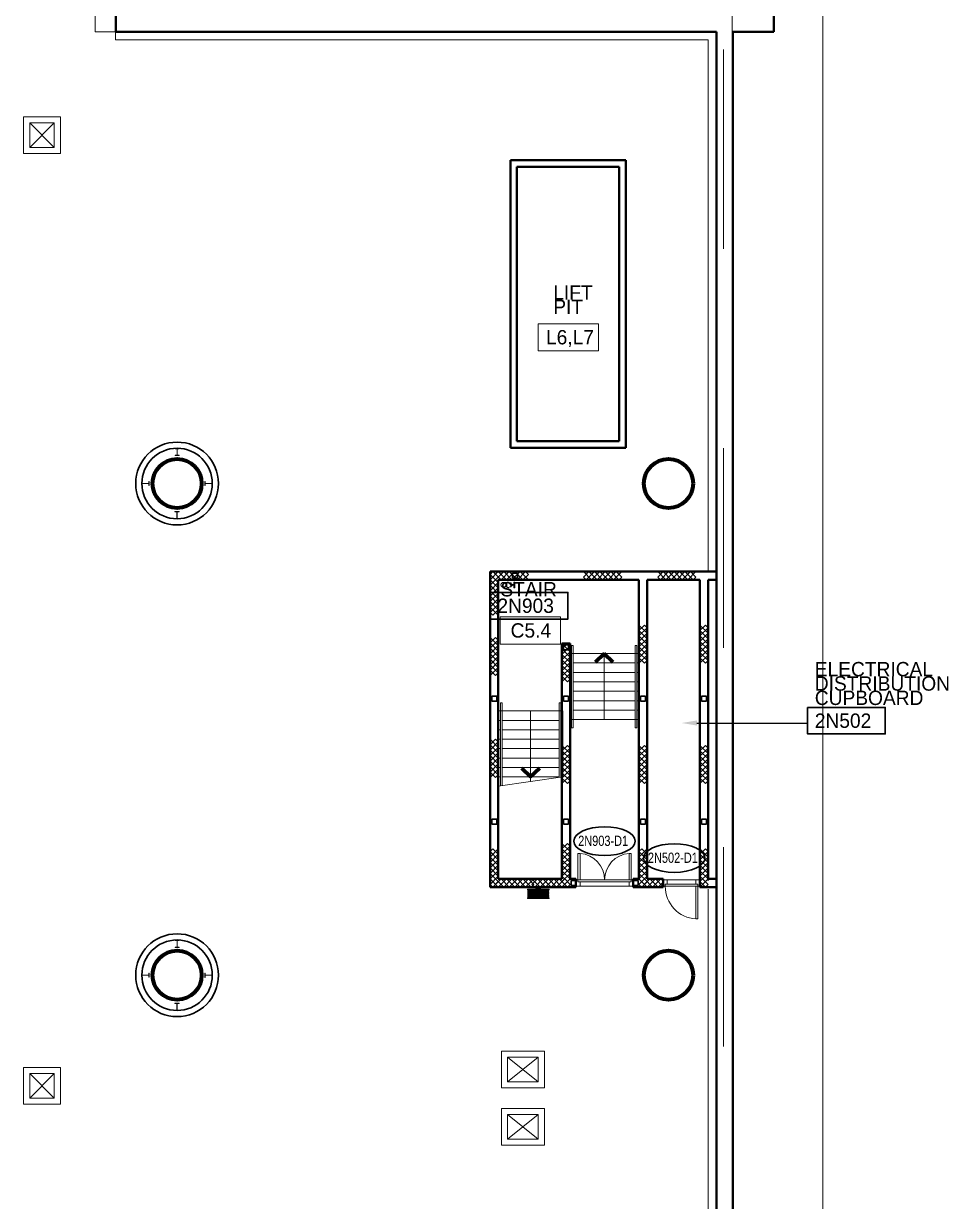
# Model space of a CAD drawing. Header units: metres. Extents: x 1807 to 3745, y 842 to 1968.
# Drawn here: x 3386.25 to 3408.84, y 1626.48 to 1655.22 of the extents above; entities that cross this region are included whole.
import ezdxf
from ezdxf import colors
from ezdxf.entities.mleader import LeaderData, LeaderLine
from ezdxf.enums import TextEntityAlignment as Align
from ezdxf.math import Vec2, Vec3

# ---------------------------------------------------------------- set-up
doc = ezdxf.new("R2010")
doc.units = ezdxf.units.M
doc.header["$MEASUREMENT"] = 0
doc.linetypes.add('DGN1', pattern=[7.299439, 0, -7.299439])
doc.linetypes.add('DGN2', pattern=[9.732586, 4.866293, -4.866293])
doc.layers.get('0').update_dxf_attribs({"lineweight": 0})
for name, color, linetype, lineweight in [('Level 1', 7, 'Continuous', 0), ('Level 31', 7, 'Continuous', 0), ('Level 33', 7, 'Continuous', 0), ('Primary Door', 7, 'Continuous', 0), ('TRIRIGA DOOR BOX', 7, 'Continuous', 0)]:
    doc.layers.add(name, color=color, linetype=linetype, lineweight=lineweight)
doc.styles.add('Style-CHAR_FAST_FONT', font='CHAR_FAST_FONT.shx', dxfattribs={"height": 0.2})

# ---------------------------------------------------------------- blocks, each defined once
blk = doc.blocks.new('AnonymusCell_8')
at = {"layer": 'Primary Door', "color": 7, "linetype": 'Continuous', "lineweight": 30}
blk.add_ellipse((0, 0), major_axis=(0.75, 0), ratio=0.466667, dxfattribs=at)
at = {"layer": 'Primary Door', "color": 7, "linetype": 'Continuous', "lineweight": 30, "style": 'Style-CHAR_FAST_FONT', "width": 0.799986}
blk.add_text('2N903-D1', height=0.25, dxfattribs=at).set_placement((-0.643, 0.133), align=Align.TOP_LEFT)
blk = doc.blocks.new('AnonymusCell_10')
at = {"layer": 'Primary Door', "color": 7, "linetype": 'Continuous', "lineweight": 30}
blk.add_ellipse((0, 0), major_axis=(0.75, 0), ratio=0.466667, dxfattribs=at)
at = {"layer": 'Primary Door', "color": 7, "linetype": 'Continuous', "lineweight": 30, "style": 'Style-CHAR_FAST_FONT', "width": 0.799986}
blk.add_text('2N502-D1', height=0.25, dxfattribs=at).set_placement((-0.643, 0.133), align=Align.TOP_LEFT)
blk = doc.blocks.new('RFNUM4_2')
at = {"layer": 'Level 33', "color": 7, "linetype": 'Continuous', "lineweight": 13, "extrusion": (0, 0, -1)}
blk.add_lwpolyline([(0.00168, -0.00221), (-0.00817, -0.00221), (-0.00817, 0.00221), (0.00168, 0.00221)], close=True, dxfattribs=at)
at = {"layer": 'Level 33', "color": 7, "linetype": 'Continuous', "lineweight": 13, "extrusion": (0, 0, -1), "style": 'Style-CHAR_FAST_FONT'}
blk.add_text('C5.4', height=0.002333, rotation=180, dxfattribs=at).set_placement((-0.00002, 0), align=Align.MIDDLE_LEFT)
blk = doc.blocks.new('RFNUM3_6')
at = {"layer": 'Level 33', "color": 7, "linetype": 'Continuous', "lineweight": 13, "extrusion": (0, 0, -1)}
blk.add_lwpolyline([(0.00282, -0.00221), (-0.00703, -0.00221), (-0.00703, 0.00221), (0.00282, 0.00221)], close=True, dxfattribs=at)
at = {"layer": 'Level 33', "color": 7, "linetype": 'Continuous', "lineweight": 13, "style": 'Style-CHAR_FAST_FONT'}
blk.add_text('L6,L7', height=0.002333, dxfattribs=at).set_placement((-0.00153, 0.00001), align=Align.MIDDLE_LEFT)

msp = doc.modelspace()

# ---------------------------------------------------------------- linework, layer by layer
at = {"layer": 'Level 1', "color": 7, "linetype": 'DGN2', "lineweight": 0}
msp.add_line((3403.54, 1765.49), (3403.56, 1585.54), dxfattribs=at)
at = {"layer": 'Level 1', "color": 7, "linetype": 'DGN2', "lineweight": 13}
msp.add_line((3403.345, 1761.65), (3403.345, 1583.65), dxfattribs=at)
at = {"layer": 'Level 1', "color": 7, "linetype": 'Continuous', "lineweight": 40}
for p, q in [((3388.5, 1754.682), (3388.5, 1655.025)), ((3404.57, 1655.425), (3404.57, 1655.025)), ((3403.17, 1655.025), (3388.5, 1655.025)), ((3403.17, 1655.025), (3403.17, 1585.17)), ((3404.57, 1655.025), (3403.57, 1655.025)), ((3403.57, 1655.025), (3403.57, 1585.87)), ((3398.14, 1644.87), (3398.14, 1651.89)), ((3398.14, 1651.89), (3400.96, 1651.89)), ((3400.96, 1651.89), (3400.96, 1644.87)), ((3398.3, 1651.73), (3400.8, 1651.73)), ((3398.3, 1645.03), (3398.3, 1651.73)), ((3400.8, 1651.73), (3400.8, 1645.03)), ((3400.96, 1644.87), (3398.14, 1644.87)), ((3400.8, 1645.03), (3398.3, 1645.03)), ((3403.17, 1641.85), (3397.645, 1641.85)), ((3397.645, 1641.85), (3397.645, 1634.15)), ((3403.17, 1641.65), (3403.17, 1641.85)), ((3397.845, 1634.35), (3397.845, 1641.65)), ((3397.845, 1641.65), (3401.28, 1641.65)), ((3401.28, 1641.65), (3401.28, 1634.35)), ((3401.48, 1634.35), (3401.48, 1641.65)), ((3401.48, 1641.65), (3402.77, 1641.65)), ((3402.77, 1641.65), (3402.77, 1634.15)), ((3402.97, 1641.65), (3402.97, 1634.35)), ((3402.97, 1641.65), (3403.17, 1641.65)), ((3399.6, 1640.095), (3399.4, 1640.095)), ((3399.4, 1640.095), (3399.4, 1634.35)), ((3399.6, 1634.35), (3399.6, 1640.095)), ((3399.4, 1634.35), (3397.845, 1634.35)), ((3399.74, 1634.35), (3399.6, 1634.35)), ((3399.74, 1634.35), (3399.74, 1634.15)), ((3401.14, 1634.35), (3401.14, 1634.15)), ((3401.28, 1634.35), (3401.14, 1634.35)), ((3401.87, 1634.35), (3401.48, 1634.35)), ((3401.87, 1634.15), (3401.87, 1634.35)), ((3402.97, 1634.35), (3403.17, 1634.35)), ((3397.645, 1634.15), (3399.74, 1634.15)), ((3401.14, 1634.15), (3401.87, 1634.15)), ((3403.17, 1634.15), (3402.77, 1634.15))]:
    msp.add_line(p, q, dxfattribs=at)
at = {"layer": 'Level 1', "color": 7, "linetype": 'Continuous', "lineweight": 0}
for p, q in [((3388, 1747.369), (3388, 1655.025)), ((3388, 1655.025), (3388.492, 1655.025)), ((3388.492, 1654.825), (3388.492, 1655.025)), ((3402.97, 1654.825), (3388.492, 1654.825)), ((3402.97, 1641.85), (3402.97, 1654.825)), ((3386.25, 1652.95), (3387.15, 1652.95)), ((3386.25, 1652.05), (3386.25, 1652.95)), ((3387.15, 1652.95), (3387.15, 1652.05)), ((3386.4, 1652.8), (3387, 1652.2)), ((3387, 1652.8), (3386.4, 1652.2)), ((3387.15, 1652.05), (3386.25, 1652.05)), ((3397.645, 1641.65), (3397.845, 1641.85)), ((3397.712, 1641.85), (3397.645, 1641.783)), ((3397.645, 1641.783), (3397.778, 1641.65)), ((3397.712, 1641.717), (3397.645, 1641.65)), ((3397.645, 1641.517), (3397.845, 1641.717)), ((3397.912, 1641.65), (3397.712, 1641.85)), ((3397.845, 1641.583), (3397.712, 1641.717)), ((3397.778, 1641.65), (3397.978, 1641.85)), ((3397.845, 1641.85), (3398.045, 1641.65)), ((3398.112, 1641.85), (3397.912, 1641.65)), ((3397.978, 1641.85), (3398.178, 1641.65)), ((3398.045, 1641.65), (3398.245, 1641.85)), ((3398.312, 1641.65), (3398.112, 1641.85)), ((3398.178, 1641.65), (3398.378, 1641.85)), ((3398.245, 1641.85), (3398.445, 1641.65)), ((3398.512, 1641.85), (3398.312, 1641.65)), ((3398.378, 1641.85), (3398.578, 1641.65)), ((3398.445, 1641.65), (3398.578, 1641.783)), ((3398.578, 1641.783), (3398.512, 1641.85)), ((3400.058, 1641.85), (3399.924, 1641.717)), ((3400.124, 1641.65), (3399.924, 1641.85)), ((3399.924, 1641.717), (3399.991, 1641.65)), ((3399.991, 1641.65), (3400.191, 1641.85)), ((3400.258, 1641.65), (3400.058, 1641.85)), ((3400.324, 1641.85), (3400.124, 1641.65)), ((3400.191, 1641.85), (3400.391, 1641.65)), ((3400.458, 1641.85), (3400.258, 1641.65)), ((3400.524, 1641.65), (3400.324, 1641.85)), ((3400.391, 1641.65), (3400.591, 1641.85)), ((3400.658, 1641.65), (3400.458, 1641.85)), ((3400.724, 1641.85), (3400.524, 1641.65)), ((3400.591, 1641.85), (3400.791, 1641.65)), ((3400.858, 1641.85), (3400.658, 1641.65)), ((3400.858, 1641.717), (3400.724, 1641.85)), ((3400.791, 1641.65), (3400.858, 1641.717)), ((3401.87, 1641.85), (3401.737, 1641.717)), ((3401.937, 1641.65), (3401.737, 1641.85)), ((3401.737, 1641.717), (3401.803, 1641.65)), ((3401.803, 1641.65), (3402.003, 1641.85)), ((3402.07, 1641.65), (3401.87, 1641.85)), ((3402.137, 1641.85), (3401.937, 1641.65)), ((3402.003, 1641.85), (3402.203, 1641.65)), ((3402.27, 1641.85), (3402.07, 1641.65)), ((3402.337, 1641.65), (3402.137, 1641.85)), ((3402.203, 1641.65), (3402.403, 1641.85)), ((3402.47, 1641.65), (3402.27, 1641.85)), ((3402.537, 1641.85), (3402.337, 1641.65)), ((3402.403, 1641.85), (3402.603, 1641.65)), ((3402.67, 1641.85), (3402.47, 1641.65)), ((3402.67, 1641.717), (3402.537, 1641.85)), ((3402.603, 1641.65), (3402.67, 1641.717)), ((3397.645, 1641.65), (3397.845, 1641.45)), ((3397.645, 1641.383), (3397.845, 1641.583)), ((3397.845, 1641.317), (3397.645, 1641.517)), ((3397.845, 1641.45), (3397.645, 1641.25)), ((3398.016, 1641.563), (3398.033, 1641.563)), ((3398.033, 1641.486), (3398.016, 1641.486)), ((3398.035, 1641.572), (3398.035, 1641.572)), ((3398.035, 1641.572), (3398.05, 1641.572)), ((3398.05, 1641.543), (3398.035, 1641.543)), ((3398.05, 1641.506), (3398.035, 1641.506)), ((3398.05, 1641.477), (3398.035, 1641.477)), ((3398.16, 1641.572), (3398.15, 1641.572)), ((3398.15, 1641.572), (3398.15, 1641.477)), ((3398.15, 1641.477), (3398.16, 1641.477)), ((3398.16, 1641.477), (3398.16, 1641.572)), ((3398.172, 1641.547), (3398.16, 1641.547)), ((3398.16, 1641.547), (3398.16, 1641.503)), ((3398.172, 1641.535), (3398.16, 1641.535)), ((3398.172, 1641.514), (3398.16, 1641.514)), ((3398.16, 1641.503), (3398.169, 1641.503)), ((3398.192, 1641.537), (3398.192, 1641.533)), ((3398.227, 1641.533), (3398.192, 1641.533)), ((3398.192, 1641.533), (3398.192, 1641.517)), ((3398.192, 1641.517), (3398.192, 1641.513)), ((3398.192, 1641.517), (3398.227, 1641.517)), ((3398.247, 1641.592), (3398.227, 1641.592)), ((3398.227, 1641.592), (3398.227, 1641.457)), ((3398.227, 1641.517), (3398.227, 1641.533)), ((3398.227, 1641.457), (3398.247, 1641.457)), ((3398.247, 1641.457), (3398.247, 1641.592)), ((3402.97, 1634.304), (3402.97, 1641.65)), ((3397.845, 1641.183), (3397.645, 1641.383)), ((3397.645, 1641.117), (3397.845, 1641.317)), ((3397.645, 1641.25), (3397.845, 1641.05)), ((3397.645, 1640.983), (3397.845, 1641.183)), ((3397.845, 1640.917), (3397.645, 1641.117)), ((3397.845, 1641.05), (3397.645, 1640.85)), ((3397.845, 1640.783), (3397.645, 1640.983)), ((3397.645, 1640.85), (3397.712, 1640.783)), ((3397.712, 1640.783), (3397.845, 1640.917)), ((3401.28, 1640.545), (3401.48, 1640.345)), ((3401.413, 1640.545), (3401.28, 1640.412)), ((3401.28, 1640.279), (3401.48, 1640.479)), ((3401.28, 1640.412), (3401.48, 1640.212)), ((3401.48, 1640.345), (3401.28, 1640.145)), ((3401.48, 1640.079), (3401.28, 1640.279)), ((3401.48, 1640.479), (3401.413, 1640.545)), ((3402.77, 1640.545), (3402.97, 1640.345)), ((3402.903, 1640.545), (3402.77, 1640.412)), ((3402.77, 1640.279), (3402.97, 1640.479)), ((3402.77, 1640.412), (3402.97, 1640.212)), ((3402.97, 1640.345), (3402.77, 1640.145)), ((3402.97, 1640.079), (3402.77, 1640.279)), ((3402.97, 1640.479), (3402.903, 1640.545)), ((3397.645, 1640.245), (3397.845, 1640.045)), ((3397.778, 1640.245), (3397.645, 1640.111)), ((3397.645, 1639.978), (3397.845, 1640.178)), ((3397.645, 1640.111), (3397.845, 1639.911)), ((3397.845, 1640.045), (3397.645, 1639.845)), ((3397.845, 1639.778), (3397.645, 1639.978)), ((3397.845, 1640.178), (3397.778, 1640.245)), ((3399.4, 1640.095), (3399.6, 1639.895)), ((3399.533, 1640.095), (3399.4, 1639.962)), ((3399.4, 1639.828), (3399.6, 1640.028)), ((3399.6, 1640.028), (3399.533, 1640.095)), ((3399.67, 1640.05), (3399.63, 1640.05)), ((3399.63, 1640.05), (3399.63, 1638.04)), ((3399.67, 1638.04), (3399.67, 1640.05)), ((3401.23, 1640.05), (3401.19, 1640.05)), ((3401.19, 1640.05), (3401.19, 1638.04)), ((3401.23, 1638.04), (3401.23, 1640.05)), ((3401.48, 1640.212), (3401.28, 1640.012)), ((3401.28, 1640.145), (3401.48, 1639.945)), ((3401.28, 1639.879), (3401.48, 1640.079)), ((3401.28, 1640.012), (3401.48, 1639.812)), ((3402.97, 1640.212), (3402.77, 1640.012)), ((3402.77, 1640.145), (3402.97, 1639.945)), ((3402.77, 1639.879), (3402.97, 1640.079)), ((3402.77, 1640.012), (3402.97, 1639.812)), ((3397.845, 1639.911), (3397.645, 1639.711)), ((3397.645, 1639.845), (3397.845, 1639.645)), ((3397.645, 1639.578), (3397.845, 1639.778)), ((3397.645, 1639.711), (3397.845, 1639.511)), ((3399.4, 1639.962), (3399.6, 1639.762)), ((3399.6, 1639.895), (3399.4, 1639.695)), ((3399.6, 1639.628), (3399.4, 1639.828)), ((3399.6, 1639.762), (3399.4, 1639.562)), ((3399.4, 1639.695), (3399.6, 1639.495)), ((3401.28, 1639.85), (3399.58, 1639.85)), ((3399.58, 1639.85), (3399.58, 1638.24)), ((3399.67, 1639.85), (3399.58, 1639.85)), ((3399.58, 1639.85), (3399.58, 1639.62)), ((3401.19, 1639.85), (3399.67, 1639.85)), ((3400.43, 1639.85), (3400.43, 1638.24)), ((3401.19, 1639.62), (3401.19, 1639.85)), ((3401.19, 1639.85), (3401.28, 1639.85)), ((3401.48, 1639.945), (3401.28, 1639.745)), ((3401.48, 1639.679), (3401.28, 1639.879)), ((3401.28, 1638.24), (3401.28, 1639.85)), ((3401.28, 1639.85), (3401.28, 1639.62)), ((3401.48, 1639.812), (3401.28, 1639.612)), ((3401.28, 1639.745), (3401.413, 1639.612)), ((3402.97, 1639.945), (3402.77, 1639.745)), ((3402.97, 1639.679), (3402.77, 1639.879)), ((3402.97, 1639.812), (3402.77, 1639.612)), ((3402.77, 1639.745), (3402.903, 1639.612)), ((3397.845, 1639.645), (3397.645, 1639.445)), ((3397.845, 1639.378), (3397.645, 1639.578)), ((3397.845, 1639.511), (3397.645, 1639.311)), ((3397.645, 1639.445), (3397.778, 1639.311)), ((3399.4, 1639.428), (3399.6, 1639.628)), ((3399.4, 1639.562), (3399.6, 1639.362)), ((3399.6, 1639.495), (3399.4, 1639.295)), ((3399.6, 1639.228), (3399.4, 1639.428)), ((3399.58, 1639.62), (3399.63, 1639.62)), ((3399.63, 1639.62), (3399.63, 1639.39)), ((3399.67, 1639.39), (3399.67, 1639.62)), ((3399.67, 1639.62), (3401.19, 1639.62)), ((3401.28, 1639.62), (3401.23, 1639.62)), ((3401.23, 1639.62), (3401.23, 1639.39)), ((3401.413, 1639.612), (3401.48, 1639.679)), ((3402.903, 1639.612), (3402.97, 1639.679)), ((3397.778, 1639.311), (3397.845, 1639.378)), ((3399.6, 1639.362), (3399.4, 1639.162)), ((3399.4, 1639.295), (3399.533, 1639.162)), ((3399.533, 1639.162), (3399.6, 1639.228)), ((3399.63, 1639.39), (3399.58, 1639.39)), ((3399.58, 1639.39), (3399.58, 1639.16)), ((3399.58, 1639.16), (3399.63, 1639.16)), ((3399.63, 1639.16), (3399.63, 1638.93)), ((3401.19, 1639.39), (3399.67, 1639.39)), ((3399.67, 1638.93), (3399.67, 1639.16)), ((3399.67, 1639.16), (3401.19, 1639.16)), ((3401.19, 1639.16), (3401.19, 1639.39)), ((3401.23, 1639.39), (3401.28, 1639.39)), ((3401.28, 1639.16), (3401.23, 1639.16)), ((3401.23, 1639.16), (3401.23, 1638.93)), ((3401.28, 1639.39), (3401.28, 1639.16)), ((3399.63, 1638.93), (3399.58, 1638.93)), ((3399.58, 1638.93), (3399.58, 1638.7)), ((3401.19, 1638.93), (3399.67, 1638.93)), ((3401.19, 1638.7), (3401.19, 1638.93)), ((3401.23, 1638.93), (3401.28, 1638.93)), ((3401.28, 1638.93), (3401.28, 1638.7)), ((3397.895, 1636.621), (3397.895, 1638.65)), ((3397.895, 1638.65), (3397.935, 1638.65)), ((3397.935, 1638.65), (3397.935, 1636.628)), ((3399.33, 1636.827), (3399.33, 1638.65)), ((3399.33, 1638.65), (3399.37, 1638.65)), ((3399.37, 1638.65), (3399.37, 1636.834)), ((3399.58, 1638.7), (3399.63, 1638.7)), ((3399.63, 1638.7), (3399.63, 1638.47)), ((3399.67, 1638.47), (3399.67, 1638.7)), ((3399.67, 1638.7), (3401.19, 1638.7)), ((3401.28, 1638.7), (3401.23, 1638.7)), ((3401.23, 1638.7), (3401.23, 1638.47)), ((3399.42, 1638.45), (3397.845, 1638.45)), ((3397.845, 1638.45), (3397.845, 1636.615)), ((3397.895, 1638.45), (3397.845, 1638.45)), ((3397.895, 1638.22), (3397.895, 1638.45)), ((3397.935, 1638.45), (3399.33, 1638.45)), ((3398.633, 1638.45), (3398.633, 1636.727)), ((3399.33, 1638.45), (3399.33, 1638.22)), ((3399.37, 1638.22), (3399.37, 1638.45)), ((3399.37, 1638.45), (3399.42, 1638.45)), ((3399.42, 1636.84), (3399.42, 1638.45)), ((3399.63, 1638.47), (3399.58, 1638.47)), ((3399.58, 1638.47), (3399.58, 1638.24)), ((3401.19, 1638.47), (3399.67, 1638.47)), ((3401.19, 1638.24), (3401.19, 1638.47)), ((3401.23, 1638.47), (3401.28, 1638.47)), ((3401.28, 1638.47), (3401.28, 1638.24)), ((3397.845, 1637.99), (3397.845, 1638.22)), ((3397.845, 1638.22), (3397.895, 1638.22)), ((3397.895, 1637.99), (3397.845, 1637.99)), ((3397.895, 1637.76), (3397.895, 1637.99)), ((3399.33, 1638.22), (3397.935, 1638.22)), ((3397.935, 1638.22), (3397.935, 1637.99)), ((3397.935, 1637.99), (3399.33, 1637.99)), ((3399.33, 1637.99), (3399.33, 1637.76)), ((3399.42, 1638.22), (3399.37, 1638.22)), ((3399.37, 1637.76), (3399.37, 1637.99)), ((3399.37, 1637.99), (3399.42, 1637.99)), ((3399.42, 1637.99), (3399.42, 1638.22)), ((3399.58, 1638.24), (3401.28, 1638.24)), ((3399.58, 1638.24), (3399.63, 1638.24)), ((3399.63, 1638.04), (3399.67, 1638.04)), ((3399.67, 1638.24), (3401.19, 1638.24)), ((3401.19, 1638.04), (3401.23, 1638.04)), ((3401.28, 1638.24), (3401.23, 1638.24)), ((3397.645, 1637.759), (3397.845, 1637.559)), ((3397.778, 1637.759), (3397.645, 1637.626)), ((3397.645, 1637.493), (3397.845, 1637.693)), ((3397.845, 1637.693), (3397.778, 1637.759)), ((3397.845, 1637.53), (3397.845, 1637.76)), ((3397.845, 1637.76), (3397.895, 1637.76)), ((3399.33, 1637.76), (3397.935, 1637.76)), ((3397.935, 1637.76), (3397.935, 1637.53)), ((3399.42, 1637.76), (3399.37, 1637.76)), ((3399.42, 1637.53), (3399.42, 1637.76)), ((3397.645, 1637.626), (3397.845, 1637.426)), ((3397.845, 1637.559), (3397.645, 1637.359)), ((3397.845, 1637.293), (3397.645, 1637.493)), ((3397.845, 1637.426), (3397.645, 1637.226)), ((3397.895, 1637.53), (3397.845, 1637.53)), ((3397.895, 1637.3), (3397.895, 1637.53)), ((3397.935, 1637.53), (3399.33, 1637.53)), ((3399.33, 1637.53), (3399.33, 1637.3)), ((3399.37, 1637.3), (3399.37, 1637.53)), ((3399.37, 1637.53), (3399.42, 1637.53)), ((3399.4, 1637.61), (3399.6, 1637.41)), ((3399.533, 1637.61), (3399.4, 1637.477)), ((3399.4, 1637.343), (3399.6, 1637.543)), ((3399.4, 1637.477), (3399.6, 1637.277)), ((3399.6, 1637.41), (3399.4, 1637.21)), ((3399.6, 1637.543), (3399.533, 1637.61)), ((3401.28, 1637.61), (3401.48, 1637.41)), ((3401.413, 1637.61), (3401.28, 1637.477)), ((3401.28, 1637.343), (3401.48, 1637.543)), ((3401.28, 1637.477), (3401.48, 1637.277)), ((3401.48, 1637.41), (3401.28, 1637.21)), ((3401.48, 1637.543), (3401.413, 1637.61)), ((3402.77, 1637.61), (3402.97, 1637.41)), ((3402.903, 1637.61), (3402.77, 1637.477)), ((3402.77, 1637.343), (3402.97, 1637.543)), ((3402.77, 1637.477), (3402.97, 1637.277)), ((3402.97, 1637.41), (3402.77, 1637.21)), ((3402.97, 1637.543), (3402.903, 1637.61)), ((3397.645, 1637.359), (3397.845, 1637.159)), ((3397.645, 1637.093), (3397.845, 1637.293)), ((3397.645, 1637.226), (3397.845, 1637.026)), ((3397.845, 1637.159), (3397.645, 1636.959)), ((3397.845, 1637.07), (3397.845, 1637.3)), ((3397.845, 1637.3), (3397.895, 1637.3)), ((3399.33, 1637.3), (3397.935, 1637.3)), ((3397.935, 1637.3), (3397.935, 1637.07)), ((3399.42, 1637.3), (3399.37, 1637.3)), ((3399.6, 1637.143), (3399.4, 1637.343)), ((3399.6, 1637.277), (3399.4, 1637.077)), ((3399.4, 1637.21), (3399.6, 1637.01)), ((3399.4, 1636.943), (3399.6, 1637.143)), ((3399.42, 1637.07), (3399.42, 1637.3)), ((3401.48, 1637.143), (3401.28, 1637.343)), ((3401.48, 1637.277), (3401.28, 1637.077)), ((3401.28, 1637.21), (3401.48, 1637.01)), ((3401.28, 1636.943), (3401.48, 1637.143)), ((3402.97, 1637.143), (3402.77, 1637.343)), ((3402.97, 1637.277), (3402.77, 1637.077)), ((3402.77, 1637.21), (3402.97, 1637.01)), ((3402.77, 1636.943), (3402.97, 1637.143)), ((3397.845, 1636.893), (3397.645, 1637.093)), ((3397.845, 1637.026), (3397.645, 1636.826)), ((3397.645, 1636.959), (3397.778, 1636.826)), ((3397.778, 1636.826), (3397.845, 1636.893)), ((3397.895, 1637.07), (3397.845, 1637.07)), ((3397.845, 1636.615), (3399.42, 1636.84)), ((3397.845, 1636.615), (3399.42, 1636.84)), ((3397.845, 1636.84), (3397.895, 1636.84)), ((3397.895, 1636.84), (3397.895, 1637.07)), ((3397.935, 1637.07), (3399.33, 1637.07)), ((3399.33, 1636.84), (3397.935, 1636.84)), ((3399.33, 1637.07), (3399.33, 1636.84)), ((3399.37, 1636.84), (3399.37, 1637.07)), ((3399.37, 1637.07), (3399.42, 1637.07)), ((3399.42, 1636.84), (3399.37, 1636.84)), ((3399.4, 1637.077), (3399.6, 1636.877)), ((3399.6, 1637.01), (3399.4, 1636.81)), ((3399.6, 1636.743), (3399.4, 1636.943)), ((3399.6, 1636.877), (3399.4, 1636.677)), ((3401.28, 1637.077), (3401.48, 1636.877)), ((3401.48, 1637.01), (3401.28, 1636.81)), ((3401.48, 1636.743), (3401.28, 1636.943)), ((3401.48, 1636.877), (3401.28, 1636.677)), ((3402.77, 1637.077), (3402.97, 1636.877)), ((3402.97, 1637.01), (3402.77, 1636.81)), ((3402.97, 1636.743), (3402.77, 1636.943)), ((3402.97, 1636.877), (3402.77, 1636.677)), ((3399.4, 1636.81), (3399.533, 1636.677)), ((3399.533, 1636.677), (3399.6, 1636.743)), ((3401.28, 1636.81), (3401.413, 1636.677)), ((3401.413, 1636.677), (3401.48, 1636.743)), ((3402.77, 1636.81), (3402.903, 1636.677)), ((3402.903, 1636.677), (3402.97, 1636.743)), ((3399.4, 1635.217), (3399.6, 1635.017)), ((3399.533, 1635.217), (3399.4, 1635.083)), ((3399.4, 1634.95), (3399.6, 1635.15)), ((3399.6, 1635.15), (3399.533, 1635.217)), ((3397.712, 1635.083), (3397.645, 1635.017)), ((3397.645, 1634.883), (3397.845, 1635.083)), ((3397.645, 1635.017), (3397.845, 1634.817)), ((3397.645, 1634.75), (3397.845, 1634.95)), ((3397.845, 1634.683), (3397.645, 1634.883)), ((3397.845, 1634.817), (3397.645, 1634.617)), ((3397.845, 1634.95), (3397.712, 1635.083)), ((3399.4, 1635.083), (3399.6, 1634.883)), ((3399.6, 1635.017), (3399.4, 1634.817)), ((3399.6, 1634.75), (3399.4, 1634.95)), ((3399.6, 1634.883), (3399.4, 1634.683)), ((3399.4, 1634.817), (3399.6, 1634.617)), ((3399.79, 1634.325), (3399.79, 1634.973)), ((3399.79, 1634.973), (3399.84, 1634.973)), ((3399.84, 1634.973), (3399.84, 1634.325)), ((3401.09, 1634.973), (3401.04, 1634.973)), ((3401.04, 1634.973), (3401.04, 1634.325)), ((3401.09, 1634.325), (3401.09, 1634.973)), ((3401.347, 1635.083), (3401.28, 1635.017)), ((3401.28, 1634.883), (3401.48, 1635.083)), ((3401.28, 1635.017), (3401.48, 1634.817)), ((3401.28, 1634.75), (3401.48, 1634.95)), ((3401.48, 1634.683), (3401.28, 1634.883)), ((3401.48, 1634.817), (3401.28, 1634.617)), ((3401.48, 1634.95), (3401.347, 1635.083)), ((3402.77, 1635.083), (3402.97, 1634.883)), ((3402.903, 1635.083), (3402.77, 1634.95)), ((3402.77, 1634.817), (3402.97, 1635.017)), ((3402.77, 1634.95), (3402.97, 1634.75)), ((3402.97, 1634.883), (3402.77, 1634.683)), ((3402.97, 1634.617), (3402.77, 1634.817)), ((3402.97, 1635.017), (3402.903, 1635.083)), ((3397.845, 1634.55), (3397.645, 1634.75)), ((3397.645, 1634.483), (3397.845, 1634.683)), ((3397.645, 1634.617), (3397.845, 1634.417)), ((3397.645, 1634.35), (3397.845, 1634.55)), ((3399.4, 1634.55), (3399.6, 1634.75)), ((3399.4, 1634.683), (3399.6, 1634.483)), ((3399.6, 1634.617), (3399.4, 1634.417)), ((3399.6, 1634.35), (3399.4, 1634.55)), ((3401.48, 1634.55), (3401.28, 1634.75)), ((3401.28, 1634.483), (3401.48, 1634.683)), ((3401.28, 1634.617), (3401.48, 1634.417)), ((3401.28, 1634.35), (3401.48, 1634.55)), ((3402.97, 1634.75), (3402.77, 1634.55)), ((3402.77, 1634.683), (3402.97, 1634.483)), ((3402.77, 1634.417), (3402.97, 1634.617)), ((3402.77, 1634.55), (3402.97, 1634.35)), ((3397.845, 1634.283), (3397.645, 1634.483)), ((3397.845, 1634.417), (3397.645, 1634.217)), ((3397.845, 1634.15), (3397.645, 1634.35)), ((3397.712, 1634.15), (3397.845, 1634.283)), ((3397.912, 1634.35), (3397.778, 1634.217)), ((3397.978, 1634.15), (3397.778, 1634.35)), ((3397.845, 1634.15), (3398.045, 1634.35)), ((3398.112, 1634.15), (3397.912, 1634.35)), ((3398.178, 1634.35), (3397.978, 1634.15)), ((3398.045, 1634.35), (3398.245, 1634.15)), ((3398.312, 1634.35), (3398.112, 1634.15)), ((3398.378, 1634.15), (3398.178, 1634.35)), ((3398.245, 1634.15), (3398.445, 1634.35)), ((3398.512, 1634.15), (3398.312, 1634.35)), ((3398.578, 1634.35), (3398.378, 1634.15)), ((3398.445, 1634.35), (3398.645, 1634.15)), ((3398.712, 1634.35), (3398.512, 1634.15)), ((3398.712, 1634.217), (3398.578, 1634.35)), ((3398.8, 1634.35), (3398.667, 1634.217)), ((3398.867, 1634.15), (3398.667, 1634.35)), ((3398.733, 1634.15), (3398.933, 1634.35)), ((3399, 1634.15), (3398.8, 1634.35)), ((3399.067, 1634.35), (3398.867, 1634.15)), ((3398.933, 1634.35), (3399.133, 1634.15)), ((3399.2, 1634.35), (3399, 1634.15)), ((3399.267, 1634.15), (3399.067, 1634.35)), ((3399.133, 1634.15), (3399.333, 1634.35)), ((3399.4, 1634.15), (3399.2, 1634.35)), ((3399.467, 1634.35), (3399.267, 1634.15)), ((3399.333, 1634.35), (3399.533, 1634.15)), ((3399.6, 1634.483), (3399.4, 1634.283)), ((3399.4, 1634.417), (3399.533, 1634.283)), ((3399.6, 1634.35), (3399.4, 1634.15)), ((3399.6, 1634.217), (3399.467, 1634.35)), ((3399.533, 1634.283), (3399.6, 1634.35)), ((3399.74, 1634.325), (3399.74, 1634.175)), ((3399.79, 1634.325), (3399.74, 1634.325)), ((3399.74, 1634.325), (3399.74, 1634.175)), ((3399.79, 1634.325), (3399.74, 1634.325)), ((3399.79, 1634.275), (3399.79, 1634.325)), ((3399.84, 1634.325), (3399.79, 1634.325)), ((3399.79, 1634.275), (3399.79, 1634.325)), ((3399.79, 1634.275), (3399.79, 1634.325)), ((3399.79, 1634.325), (3401.09, 1634.325)), ((3399.84, 1634.275), (3399.79, 1634.275)), ((3399.84, 1634.275), (3399.79, 1634.275)), ((3401.09, 1634.275), (3399.79, 1634.275)), ((3399.84, 1634.175), (3399.84, 1634.275)), ((3399.84, 1634.175), (3399.84, 1634.275)), ((3399.84, 1634.175), (3399.84, 1634.275)), ((3399.84, 1634.275), (3401.04, 1634.275)), ((3401.04, 1634.325), (3401.09, 1634.325)), ((3401.04, 1634.175), (3401.04, 1634.275)), ((3401.04, 1634.275), (3401.09, 1634.275)), ((3401.04, 1634.175), (3401.04, 1634.275)), ((3401.04, 1634.275), (3401.09, 1634.275)), ((3401.04, 1634.275), (3401.04, 1634.175)), ((3401.09, 1634.275), (3401.09, 1634.325)), ((3401.09, 1634.325), (3401.14, 1634.325)), ((3401.09, 1634.275), (3401.09, 1634.325)), ((3401.09, 1634.325), (3401.14, 1634.325)), ((3401.09, 1634.325), (3401.09, 1634.275)), ((3401.14, 1634.325), (3401.14, 1634.175)), ((3401.14, 1634.325), (3401.14, 1634.175)), ((3401.48, 1634.283), (3401.28, 1634.483)), ((3401.48, 1634.417), (3401.28, 1634.217)), ((3401.48, 1634.15), (3401.28, 1634.35)), ((3401.347, 1634.15), (3401.48, 1634.283)), ((3401.547, 1634.35), (3401.413, 1634.217)), ((3401.613, 1634.15), (3401.413, 1634.35)), ((3401.48, 1634.15), (3401.68, 1634.35)), ((3401.747, 1634.15), (3401.547, 1634.35)), ((3401.813, 1634.35), (3401.613, 1634.15)), ((3401.68, 1634.35), (3401.87, 1634.16)), ((3401.87, 1634.273), (3401.747, 1634.15)), ((3401.87, 1634.293), (3401.813, 1634.35)), ((3401.87, 1634.175), (3401.87, 1634.325)), ((3401.87, 1634.325), (3401.97, 1634.325)), ((3401.87, 1634.325), (3401.87, 1634.175)), ((3401.97, 1634.325), (3401.87, 1634.325)), ((3401.97, 1634.225), (3401.92, 1634.225)), ((3401.92, 1634.225), (3401.92, 1634.175)), ((3401.92, 1634.175), (3401.92, 1634.225)), ((3401.92, 1634.225), (3401.97, 1634.225)), ((3402.72, 1634.225), (3401.92, 1634.225)), ((3401.92, 1634.225), (3401.92, 1634.175)), ((3401.97, 1634.325), (3402.67, 1634.325)), ((3401.97, 1634.325), (3401.97, 1634.225)), ((3401.97, 1634.225), (3401.97, 1634.325)), ((3402.77, 1634.325), (3402.67, 1634.325)), ((3402.67, 1634.325), (3402.67, 1634.225)), ((3402.67, 1634.325), (3402.67, 1634.225)), ((3402.77, 1634.325), (3402.67, 1634.325)), ((3402.67, 1634.225), (3402.72, 1634.225)), ((3402.67, 1634.225), (3402.72, 1634.225)), ((3402.72, 1634.225), (3402.72, 1634.175)), ((3402.72, 1634.225), (3402.72, 1634.175)), ((3402.72, 1634.175), (3402.72, 1634.225)), ((3402.97, 1634.483), (3402.77, 1634.283)), ((3402.97, 1634.217), (3402.77, 1634.417)), ((3402.97, 1634.35), (3402.77, 1634.15)), ((3402.77, 1634.175), (3402.77, 1634.325)), ((3402.77, 1634.175), (3402.77, 1634.325)), ((3402.77, 1634.283), (3402.903, 1634.15)), ((3397.645, 1634.217), (3397.712, 1634.15)), ((3397.778, 1634.217), (3397.845, 1634.15)), ((3399.064, 1634.078), (3398.574, 1634.078)), ((3399.064, 1634.06), (3398.574, 1634.06)), ((3399.064, 1634.041), (3398.574, 1634.041)), ((3399.064, 1634.023), (3398.574, 1634.023)), ((3399.062, 1634.004), (3398.574, 1634.004)), ((3399.062, 1634.004), (3398.574, 1634.004)), ((3399.064, 1633.985), (3398.574, 1633.985)), ((3399.064, 1633.967), (3398.574, 1633.967)), ((3399.064, 1633.948), (3398.574, 1633.948)), ((3398.645, 1634.15), (3398.712, 1634.217)), ((3398.667, 1634.217), (3398.733, 1634.15)), ((3399.533, 1634.15), (3399.6, 1634.217)), ((3399.74, 1634.175), (3399.84, 1634.175)), ((3399.74, 1634.175), (3399.84, 1634.175)), ((3401.04, 1634.175), (3399.84, 1634.175)), ((3401.14, 1634.175), (3401.04, 1634.175)), ((3401.14, 1634.175), (3401.04, 1634.175)), ((3401.28, 1634.217), (3401.347, 1634.15)), ((3401.413, 1634.217), (3401.48, 1634.15)), ((3401.92, 1634.175), (3401.87, 1634.175)), ((3401.87, 1634.175), (3401.92, 1634.175)), ((3401.92, 1634.175), (3402.72, 1634.175)), ((3402.67, 1633.375), (3402.67, 1634.175)), ((3402.67, 1634.175), (3402.72, 1634.175)), ((3402.72, 1634.175), (3402.77, 1634.175)), ((3402.72, 1634.175), (3402.72, 1633.375)), ((3402.72, 1634.175), (3402.77, 1634.175)), ((3402.903, 1634.15), (3402.97, 1634.217)), ((3402.97, 1605.85), (3402.97, 1634.1)), ((3399.064, 1633.93), (3398.574, 1633.93)), ((3399.064, 1633.911), (3398.574, 1633.911)), ((3399.064, 1633.893), (3398.574, 1633.893)), ((3402.72, 1633.375), (3402.67, 1633.375)), ((3397.92, 1630.15), (3398.97, 1630.15)), ((3397.92, 1629.25), (3397.92, 1630.15)), ((3398.07, 1630), (3398.82, 1629.4)), ((3398.82, 1630), (3398.07, 1629.4)), ((3398.97, 1630.15), (3398.97, 1629.25)), ((3386.25, 1629.75), (3387.15, 1629.75)), ((3386.25, 1628.85), (3386.25, 1629.75)), ((3387.15, 1629.75), (3387.15, 1628.85)), ((3386.4, 1629.6), (3387, 1629)), ((3387, 1629.6), (3386.4, 1629)), ((3398.97, 1629.25), (3397.92, 1629.25)), ((3387.15, 1628.85), (3386.25, 1628.85)), ((3397.92, 1628.75), (3398.97, 1628.75)), ((3397.92, 1627.85), (3397.92, 1628.75)), ((3398.07, 1628.6), (3398.82, 1628)), ((3398.82, 1628.6), (3398.07, 1628)), ((3398.97, 1628.75), (3398.97, 1627.85)), ((3398.97, 1627.85), (3397.92, 1627.85))]:
    msp.add_line(p, q, dxfattribs=at)
at = {"layer": 'Level 1', "color": 7, "linetype": 'Continuous', "lineweight": 13}
for p, q in [((3405.77, 1657.425), (3405.77, 1589.67)), ((3386.4, 1652.8), (3387, 1652.8)), ((3386.4, 1652.2), (3386.4, 1652.8)), ((3387, 1652.8), (3387, 1652.2)), ((3387, 1652.2), (3386.4, 1652.2)), ((3390.052, 1644.858), (3389.95, 1644.858)), ((3389.95, 1644.858), (3389.95, 1644.85)), ((3389.95, 1644.85), (3389.991, 1644.85)), ((3389.991, 1644.688), (3389.95, 1644.688)), ((3389.95, 1644.688), (3389.95, 1644.68)), ((3389.95, 1644.68), (3390.052, 1644.68)), ((3389.998, 1644.842), (3389.998, 1644.696)), ((3390.003, 1644.696), (3390.003, 1644.842)), ((3390.011, 1644.85), (3390.052, 1644.85)), ((3390.052, 1644.688), (3390.011, 1644.688)), ((3390.052, 1644.85), (3390.052, 1644.858)), ((3390.052, 1644.68), (3390.052, 1644.688)), ((3389.142, 1644.052), (3389.142, 1643.95)), ((3389.15, 1644.052), (3389.142, 1644.052)), ((3389.15, 1644.011), (3389.15, 1644.052)), ((3389.304, 1644.003), (3389.158, 1644.003)), ((3389.158, 1643.998), (3389.304, 1643.998)), ((3389.32, 1644.052), (3389.312, 1644.052)), ((3389.312, 1644.052), (3389.312, 1644.011)), ((3389.32, 1643.95), (3389.32, 1644.052)), ((3390.688, 1644.05), (3390.68, 1644.05)), ((3390.68, 1644.05), (3390.68, 1643.948)), ((3390.688, 1644.009), (3390.688, 1644.05)), ((3390.842, 1644.002), (3390.696, 1644.002)), ((3390.696, 1643.997), (3390.842, 1643.997)), ((3390.858, 1644.05), (3390.85, 1644.05)), ((3390.85, 1644.05), (3390.85, 1644.009)), ((3390.858, 1643.948), (3390.858, 1644.05)), ((3389.142, 1643.95), (3389.15, 1643.95)), ((3389.15, 1643.95), (3389.15, 1643.991)), ((3389.312, 1643.991), (3389.312, 1643.95)), ((3389.312, 1643.95), (3389.32, 1643.95)), ((3390.68, 1643.948), (3390.688, 1643.948)), ((3390.688, 1643.948), (3390.688, 1643.989)), ((3390.85, 1643.989), (3390.85, 1643.948)), ((3390.85, 1643.948), (3390.858, 1643.948)), ((3390.05, 1643.32), (3389.948, 1643.32)), ((3389.948, 1643.32), (3389.948, 1643.312)), ((3389.948, 1643.312), (3389.989, 1643.312)), ((3389.989, 1643.15), (3389.948, 1643.15)), ((3389.948, 1643.15), (3389.948, 1643.142)), ((3389.948, 1643.142), (3390.05, 1643.142)), ((3389.997, 1643.304), (3389.997, 1643.158)), ((3390.002, 1643.158), (3390.002, 1643.304)), ((3390.009, 1643.312), (3390.05, 1643.312)), ((3390.05, 1643.15), (3390.009, 1643.15)), ((3390.05, 1643.312), (3390.05, 1643.32)), ((3390.05, 1643.142), (3390.05, 1643.15)), ((3398.554, 1634.082), (3398.554, 1634.096)), ((3398.554, 1634.096), (3399.084, 1634.096)), ((3399.084, 1634.082), (3398.554, 1634.082)), ((3399.084, 1634.096), (3399.084, 1634.082)), ((3398.554, 1633.876), (3398.554, 1633.891)), ((3398.554, 1633.891), (3399.084, 1633.891)), ((3399.084, 1633.876), (3398.554, 1633.876)), ((3399.084, 1633.891), (3399.084, 1633.876)), ((3390.052, 1632.858), (3389.95, 1632.858)), ((3389.95, 1632.858), (3389.95, 1632.85)), ((3389.95, 1632.85), (3389.991, 1632.85)), ((3389.998, 1632.842), (3389.998, 1632.696)), ((3390.003, 1632.696), (3390.003, 1632.842)), ((3390.011, 1632.85), (3390.052, 1632.85)), ((3390.052, 1632.85), (3390.052, 1632.858)), ((3389.991, 1632.688), (3389.95, 1632.688)), ((3389.95, 1632.688), (3389.95, 1632.68)), ((3389.95, 1632.68), (3390.052, 1632.68)), ((3390.052, 1632.688), (3390.011, 1632.688)), ((3390.052, 1632.68), (3390.052, 1632.688)), ((3389.142, 1632.052), (3389.142, 1631.95)), ((3389.15, 1632.052), (3389.142, 1632.052)), ((3389.142, 1631.95), (3389.15, 1631.95)), ((3389.15, 1632.011), (3389.15, 1632.052)), ((3389.15, 1631.95), (3389.15, 1631.991)), ((3389.304, 1632.003), (3389.158, 1632.003)), ((3389.158, 1631.998), (3389.304, 1631.998)), ((3389.32, 1632.052), (3389.312, 1632.052)), ((3389.312, 1632.052), (3389.312, 1632.011)), ((3389.312, 1631.991), (3389.312, 1631.95)), ((3389.312, 1631.95), (3389.32, 1631.95)), ((3389.32, 1631.95), (3389.32, 1632.052)), ((3390.688, 1632.05), (3390.68, 1632.05)), ((3390.68, 1632.05), (3390.68, 1631.948)), ((3390.68, 1631.948), (3390.688, 1631.948)), ((3390.688, 1632.009), (3390.688, 1632.05)), ((3390.688, 1631.948), (3390.688, 1631.989)), ((3390.842, 1632.002), (3390.696, 1632.002)), ((3390.696, 1631.997), (3390.842, 1631.997)), ((3390.858, 1632.05), (3390.85, 1632.05)), ((3390.85, 1632.05), (3390.85, 1632.009)), ((3390.85, 1631.989), (3390.85, 1631.948)), ((3390.85, 1631.948), (3390.858, 1631.948)), ((3390.858, 1631.948), (3390.858, 1632.05)), ((3390.05, 1631.32), (3389.948, 1631.32)), ((3389.948, 1631.32), (3389.948, 1631.312)), ((3389.948, 1631.312), (3389.989, 1631.312)), ((3389.989, 1631.15), (3389.948, 1631.15)), ((3389.948, 1631.15), (3389.948, 1631.142)), ((3389.948, 1631.142), (3390.05, 1631.142)), ((3389.997, 1631.304), (3389.997, 1631.158)), ((3390.002, 1631.158), (3390.002, 1631.304)), ((3390.009, 1631.312), (3390.05, 1631.312)), ((3390.05, 1631.15), (3390.009, 1631.15)), ((3390.05, 1631.312), (3390.05, 1631.32)), ((3390.05, 1631.142), (3390.05, 1631.15)), ((3398.07, 1630), (3398.82, 1630)), ((3398.07, 1629.4), (3398.07, 1630)), ((3398.82, 1630), (3398.82, 1629.4)), ((3386.4, 1629.6), (3387, 1629.6)), ((3386.4, 1629), (3386.4, 1629.6)), ((3387, 1629.6), (3387, 1629)), ((3398.82, 1629.4), (3398.07, 1629.4)), ((3387, 1629), (3386.4, 1629)), ((3398.07, 1628.6), (3398.82, 1628.6)), ((3398.07, 1628), (3398.07, 1628.6)), ((3398.82, 1628.6), (3398.82, 1628)), ((3398.82, 1628), (3398.07, 1628))]:
    msp.add_line(p, q, dxfattribs=at)
at = {"layer": 'Level 1', "color": 7, "linetype": 'Continuous', "lineweight": 30}
for p, q in [((3398.31, 1641.81), (3398.19, 1641.81)), ((3398.19, 1641.81), (3398.19, 1641.69)), ((3398.31, 1641.69), (3398.31, 1641.81)), ((3398.19, 1641.69), (3398.31, 1641.69)), ((3399.56, 1640.06), (3399.44, 1640.06)), ((3399.44, 1640.06), (3399.44, 1639.94)), ((3399.56, 1639.94), (3399.56, 1640.06)), ((3399.44, 1639.94), (3399.56, 1639.94)), ((3397.805, 1638.81), (3397.685, 1638.81)), ((3397.685, 1638.81), (3397.685, 1638.69)), ((3397.685, 1638.69), (3397.805, 1638.69)), ((3397.805, 1638.69), (3397.805, 1638.81)), ((3399.56, 1638.81), (3399.44, 1638.81)), ((3399.44, 1638.81), (3399.44, 1638.69)), ((3399.44, 1638.69), (3399.56, 1638.69)), ((3399.56, 1638.69), (3399.56, 1638.81)), ((3401.44, 1638.81), (3401.32, 1638.81)), ((3401.32, 1638.81), (3401.32, 1638.69)), ((3401.32, 1638.69), (3401.44, 1638.69)), ((3401.44, 1638.69), (3401.44, 1638.81)), ((3402.93, 1638.81), (3402.81, 1638.81)), ((3402.81, 1638.81), (3402.81, 1638.69)), ((3402.81, 1638.69), (3402.93, 1638.69)), ((3402.93, 1638.69), (3402.93, 1638.81)), ((3397.805, 1635.81), (3397.685, 1635.81)), ((3397.685, 1635.81), (3397.685, 1635.69)), ((3397.685, 1635.69), (3397.805, 1635.69)), ((3397.805, 1635.69), (3397.805, 1635.81)), ((3399.56, 1635.81), (3399.44, 1635.81)), ((3399.44, 1635.81), (3399.44, 1635.69)), ((3399.44, 1635.69), (3399.56, 1635.69)), ((3399.56, 1635.69), (3399.56, 1635.81)), ((3401.44, 1635.81), (3401.32, 1635.81)), ((3401.32, 1635.81), (3401.32, 1635.69)), ((3401.32, 1635.69), (3401.44, 1635.69)), ((3401.44, 1635.69), (3401.44, 1635.81)), ((3402.93, 1635.81), (3402.81, 1635.81)), ((3402.81, 1635.81), (3402.81, 1635.69)), ((3402.81, 1635.69), (3402.93, 1635.69)), ((3402.93, 1635.69), (3402.93, 1635.81)), ((3399.74, 1634.31), (3399.62, 1634.31)), ((3399.62, 1634.31), (3399.62, 1634.19)), ((3399.74, 1634.19), (3399.74, 1634.31)), ((3401.26, 1634.31), (3401.14, 1634.31)), ((3401.14, 1634.31), (3401.14, 1634.19)), ((3401.26, 1634.19), (3401.26, 1634.31)), ((3398.768, 1634.102), (3398.768, 1634.132)), ((3398.768, 1634.132), (3398.87, 1634.132)), ((3398.87, 1634.102), (3398.768, 1634.102)), ((3398.87, 1634.132), (3398.87, 1634.102)), ((3399.62, 1634.19), (3399.74, 1634.19)), ((3401.14, 1634.19), (3401.26, 1634.19))]:
    msp.add_line(p, q, dxfattribs=at)
at = {"layer": 'Level 1', "color": 7, "linetype": 'Continuous', "lineweight": 70}
for p, q in [((3400.43, 1639.85), (3400.207, 1639.638)), ((3400.653, 1639.638), (3400.43, 1639.85)), ((3398.409, 1637.052), (3398.633, 1636.84)), ((3398.633, 1636.84), (3398.856, 1637.052))]:
    msp.add_line(p, q, dxfattribs=at)
at = {"layer": 'Level 1', "color": 7, "linetype": 'DGN1', "lineweight": 0}
for p, q in [((3398.771, 1634.102), (3398.771, 1633.895)), ((3398.868, 1634.102), (3398.868, 1633.895))]:
    msp.add_line(p, q, dxfattribs=at)
at = {"layer": 'Level 1', "color": 7, "linetype": 'Continuous', "lineweight": 30}
for centre, radius in [((3390, 1644), 1.01), ((3390, 1644), 0.86), ((3390, 1632), 1.01), ((3390, 1632), 0.86)]:
    msp.add_circle(centre, radius, dxfattribs=at)
at = {"layer": 'Level 1', "color": 7, "linetype": 'Continuous', "lineweight": 70}
for centre in [(3390, 1644), (3402, 1644), (3390, 1632), (3402, 1632)]:
    msp.add_circle(centre, 0.6, dxfattribs=at)
at = {"layer": 'Level 1', "color": 7, "linetype": 'Continuous', "lineweight": 13}
msp.add_circle((3397.97, 1641.525), 0.06, dxfattribs=at)
for centre, start, end in [((3389.991, 1644.842), 0, 90), ((3389.991, 1644.696), 270, 0), ((3390.011, 1644.842), 90, 180), ((3390.011, 1644.696), 180, 270), ((3389.158, 1644.011), 180, 270), ((3389.158, 1643.991), 90, 180), ((3389.304, 1644.011), 270, 0), ((3389.304, 1643.991), 0, 90), ((3390.696, 1644.009), 180, 270), ((3390.696, 1643.989), 90, 180), ((3390.842, 1644.009), 270, 0), ((3390.842, 1643.989), 0, 90), ((3389.989, 1643.304), 0, 90), ((3389.989, 1643.158), 270, 0), ((3390.009, 1643.304), 90, 180), ((3390.009, 1643.158), 180, 270), ((3389.991, 1632.842), 0, 90), ((3390.011, 1632.842), 90, 180), ((3389.991, 1632.696), 270, 0), ((3390.011, 1632.696), 180, 270), ((3389.158, 1632.011), 180, 270), ((3389.158, 1631.991), 90, 180), ((3389.304, 1632.011), 270, 0), ((3389.304, 1631.991), 0, 90), ((3390.696, 1632.009), 180, 270), ((3390.696, 1631.989), 90, 180), ((3390.842, 1632.009), 270, 0), ((3390.842, 1631.989), 0, 90), ((3389.989, 1631.304), 0, 90), ((3389.989, 1631.158), 270, 0), ((3390.009, 1631.304), 90, 180), ((3390.009, 1631.158), 180, 270)]:
    msp.add_arc(centre, 0.0076, start, end, dxfattribs=at)
at = {"layer": 'Level 1', "color": 7, "linetype": 'Continuous', "lineweight": 0}
for centre, radius, start, end in [((3398.072, 1641.558), 0.04, 158.767, 201.233), ((3398.072, 1641.492), 0.04, 158.767, 201.233), ((3398.103, 1641.525), 0.0701, 164.7036, 195.2964), ((3398.081, 1641.559), 0.0339, 61.1573, 156.7573), ((3398.013, 1641.558), 0.04, 338.767, 21.233), ((3397.982, 1641.525), 0.0701, 344.7036, 15.2964), ((3398.013, 1641.492), 0.04, 338.767, 21.233), ((3398.081, 1641.491), 0.0339, 203.2427, 298.8427), ((3398.146, 1641.652), 0.0799, 232.5986, 272.7841), ((3398.146, 1641.398), 0.0799, 87.2159, 127.4014), ((3398.171, 1641.508), 0.00618, 256.1244, 76.1244), ((3398.171, 1641.542), 0.00618, 283.8756, 76.1244), ((3398.165, 1641.525), 0.0127, 304.4192, 55.5808), ((3398.192, 1641.557), 0.0205, 219.866, 270.7387), ((3398.192, 1641.493), 0.0205, 89.2613, 140.134), ((3399.79, 1634.325), 0.65, 0, 85.5883), ((3401.09, 1634.325), 0.65, 94.4117, 180)]:
    msp.add_arc(centre, radius, start, end, dxfattribs=at)
for centre, major_axis, ratio, start_param, end_param in [((3398.581, 1634.069), (-0.017, 0), 0.578813, 5.123349, 7.619689), ((3398.581, 1634.051), (-0.017, 0), 0.578813, 5.123349, 7.619689), ((3398.581, 1634.032), (-0.017, 0), 0.578813, 5.123349, 7.619689), ((3398.581, 1634.014), (-0.017, 0), 0.578813, 5.123349, 7.619689), ((3399.058, 1633.994), (0.017, 0), 0.578812, 5.123349, 7.619689), ((3399.058, 1633.976), (0.017, 0), 0.578812, 5.123349, 7.619689), ((3399.058, 1633.957), (0.017, 0), 0.578812, 5.123349, 7.619689), ((3399.058, 1633.939), (0.017, 0), 0.578812, 5.123349, 7.619689), ((3402.706, 1634.175), (0, 0.8), 0.982543, 1.570796, 3.096169), ((3399.058, 1633.92), (0.017, 0), 0.578812, 5.123349, 7.619689), ((3399.058, 1633.902), (0.017, 0), 0.578812, 5.123349, 7.619689)]:
    msp.add_ellipse(centre, major_axis=major_axis, ratio=ratio, start_param=start_param, end_param=end_param, dxfattribs=at)
at = {"layer": 'Level 1', "color": 7, "linetype": 'Continuous', "lineweight": 0, "extrusion": (0, 0, -1)}
for centre, major_axis, ratio in [((3398.581, 1633.994), (0.017, 0), 0.578813), ((3398.581, 1633.976), (0.017, 0), 0.578813), ((3398.581, 1633.957), (0.017, 0), 0.578813), ((3398.581, 1633.939), (0.017, 0), 0.578813), ((3399.058, 1634.069), (-0.017, 0), 0.578812), ((3399.058, 1634.051), (-0.017, 0), 0.578812), ((3399.058, 1634.032), (-0.017, 0), 0.578812), ((3399.058, 1634.014), (-0.017, 0), 0.578812), ((3398.581, 1633.92), (0.017, 0), 0.578813), ((3398.581, 1633.902), (0.017, 0), 0.578813)]:
    msp.add_ellipse(centre, major_axis=major_axis, ratio=ratio, start_param=1.981756, end_param=4.478097, dxfattribs=at)
at = {"layer": 'TRIRIGA DOOR BOX', "color": 251, "linetype": 'Continuous', "lineweight": 30, "true_color": 0x555555}
for points in [[(3397.645, 1641.34), (3399.545, 1641.34), (3399.545, 1640.69), (3397.645, 1640.69)], [(3405.396, 1638.537), (3407.296, 1638.537), (3407.296, 1637.887), (3405.396, 1637.887)]]:
    msp.add_lwpolyline(points, close=True, dxfattribs=at)

# ---------------------------------------------------------------- block references
at = {"color": 7, "linetype": 'Continuous', "lineweight": 13, "xscale": 150, "yscale": 150, "zscale": 150}
msp.add_blockref('RFNUM3_6', (3399.239, 1647.569), dxfattribs=at)
at = {"color": 7, "linetype": 'Continuous', "lineweight": 13, "extrusion": (0, 0, -1), "xscale": 149.9999906867585, "yscale": 149.9999906867585, "zscale": 149.9999906867585, "rotation": 180}
msp.add_blockref('RFNUM4_2', (-3398.142, 1640.414), dxfattribs=at)
at = {"color": 7, "linetype": 'Continuous', "lineweight": 0}
for name, p in [('AnonymusCell_8', (3400.439, 1635.272)), ('AnonymusCell_10', (3402.142, 1634.859))]:
    msp.add_blockref(name, p, dxfattribs=at)

# ---------------------------------------------------------------- texts
at = {"layer": 'Level 31', "color": 7, "linetype": 'Continuous', "lineweight": 13, "style": 'Style-CHAR_FAST_FONT'}
msp.add_text('STAIR', height=0.35, dxfattribs=at).set_placement((3397.896, 1641.419), align=Align.MIDDLE_LEFT)
at = {"layer": 'Level 31', "color": 7, "linetype": 'Continuous', "lineweight": 13, "insert": (3399.187, 1648.488), "char_height": 0.35, "width": 1.40358, "attachment_point": 4, "line_spacing_factor": 0.6, "style": 'Style-CHAR_FAST_FONT'}
msp.add_mtext('LIFT\\PPIT\\P', dxfattribs=at)
at = {"layer": 'Level 31', "color": 7, "linetype": 'Continuous', "lineweight": 30, "insert": (3405.574, 1639.117), "char_height": 0.35, "width": 4.45933, "attachment_point": 4, "line_spacing_factor": 0.6, "style": 'Style-CHAR_FAST_FONT'}
msp.add_mtext('ELECTRICAL\\PDISTRIBUTION\\PCUPBOARD\\P', dxfattribs=at)
at = {"layer": 'Level 33', "color": 7, "linetype": 'Continuous', "lineweight": 13, "style": 'Style-CHAR_FAST_FONT'}
msp.add_text('2N502', height=0.35, dxfattribs=at).set_placement((3405.574, 1638.212), align=Align.MIDDLE_LEFT)
at = {"layer": 'Level 33', "color": 7, "linetype": 'Continuous', "lineweight": 13, "insert": (3397.823, 1641.015), "char_height": 0.35, "width": 1.78555, "attachment_point": 4, "line_spacing_factor": 0.25, "style": 'Style-CHAR_FAST_FONT'}
msp.add_mtext('2N903', dxfattribs=at)

# ---------------------------------------------------------------- leaders
at = {"layer": 'Level 33', "color": 7, "linetype": 'Continuous', "lineweight": 13}
ml = msp.add_multileader_mtext('Standard', dxfattribs=at)
ml.set_content('')
ml.set_leader_properties()
ml.build(insert=Vec2(0, 0))
ml.multileader.update_dxf_attribs({"text_left_attachment_type": 2, "text_right_attachment_type": 2, "text_top_attachment_type": 2, "text_bottom_attachment_type": 2, "dogleg_length": 0, "arrow_head_size": 0.375})
ctx = ml.context
ctx.base_point, ctx.char_height, ctx.arrow_head_size, ctx.landing_gap_size, ctx.plane_origin = Vec3(2954.177, 1498.6), 0.2, 0.375, 0, Vec3(2951.1, 1498.6)
ctx.left_attachment, ctx.right_attachment, ctx.top_attachment, ctx.bottom_attachment = 2, 2, 2, 2
notes = []
notes.append((ctx, [(0, (1, 1, 0), (3405.396, 1638.155), (1, 0), 0, [(0, [(3402.319, 1638.155)], 0, [])])]))
ctx.mtext, ml.multileader.dxf.content_type = None, 0
for ctx, leaders in notes:
    for number, flags, end, landing, length, lines in leaders:
        leader = LeaderData()
        leader.index, (leader.has_last_leader_line, leader.has_dogleg_vector, leader.attachment_direction) = number, flags
        leader.last_leader_point, leader.dogleg_vector, leader.dogleg_length = Vec3(end), Vec3(landing), length
        for number, points, colour, breaks in lines:
            line = LeaderLine()
            line.index, line.vertices, line.color, line.breaks = number, Vec3.list(points), colors.encode_raw_color(colour), breaks
            leader.lines.append(line)
        ctx.leaders.append(leader)

doc.saveas('drawing.dxf')
